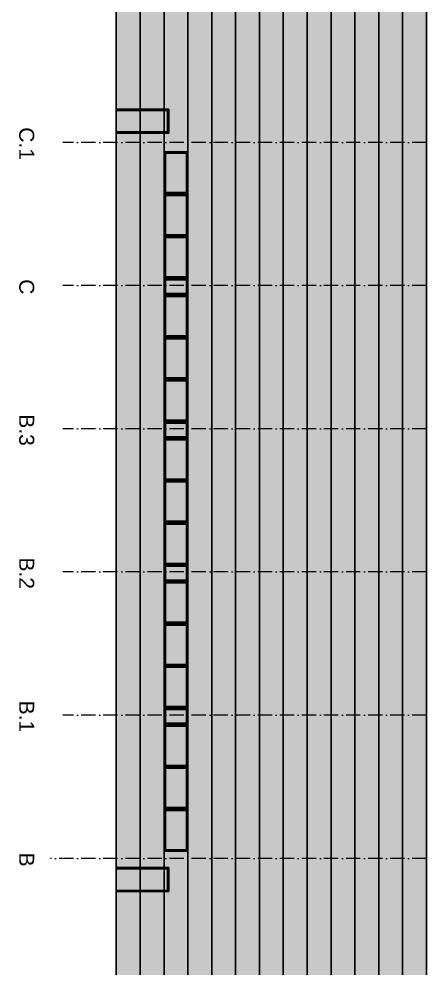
# Model space of a CAD drawing. Header units: millimetres. Extents: x 325046 to 1268204, y 1875583 to 2761998.
# Drawn here: x 356240 to 373346, y 2490298 to 2530062 of the extents above; entities that cross this region are included whole.
import ezdxf
from ezdxf.enums import TextEntityAlignment as Align

# ---------------------------------------------------------------- set-up
doc = ezdxf.new("R2010")
doc.units = ezdxf.units.MM
doc.header["$LTSCALE"] = 100
doc.linetypes.add('ACAD_ISO10W100', pattern=[18.5, 12, -3, 0.5, -3])
for name, color, linetype, lineweight in [('FASÁDY filling', 7, 'Continuous', 5), ('Objekty - osy', 5, 'ACAD_ISO10W100', 20), ('ŠFAF - okna', 8, 'Continuous', 13)]:
    doc.layers.add(name, color=color, linetype=linetype, lineweight=lineweight)
doc.layers.add('FASÁDY kresba', color=7, linetype='Continuous')
doc.layers.add('OKNA - RASTR', color=5, linetype='Continuous')
doc.layers.add('Popis OS', color=7, linetype='Continuous', true_color=0xbd0a5d)
doc.styles.add('ARIL-TENKÝ', font='arial.ttf')

msp = doc.modelspace()

# ---------------------------------------------------------------- hatches: boundary and pattern name
at = {"layer": 'FASÁDY filling', "ltscale": 200, "true_color": 0xa5a8a6}
h = msp.add_hatch(color=253, dxfattribs=at)
h.dxf.hatch_style = 1
h.paths.add_polyline_path([(360334.5, 2470422.7), (373325, 2470422.7), (373325, 2591362.7), (360325, 2591362.7)])
at = {"layer": 'FASÁDY filling', "true_color": 0x373f43}
h = msp.add_hatch(color=149, dxfattribs=at)
h.paths.add_polyline_path([(363321, 2524492.7), (362321, 2524492.7), (362321, 2522726), (363321, 2522726)])
h.paths.add_polyline_path([(362381, 2522786), (362381, 2524432.7), (363261, 2524432.7), (363261, 2522786)], flags=16)
h.paths.add_polyline_path([(363321, 2522726), (362321, 2522726), (362321, 2520959.4), (363321, 2520959.4)])
h.paths.add_polyline_path([(363261, 2522666), (363261, 2521019.4), (362381, 2521019.4), (362381, 2522666)], flags=16)
h.paths.add_polyline_path([(363321, 2520959.4), (362321, 2520959.4), (362321, 2519192.7), (363321, 2519192.7)])
h.paths.add_polyline_path([(363261, 2520899.4), (363261, 2519252.7), (362381, 2519252.7), (362381, 2520899.4)], flags=16)
h = msp.add_hatch(color=149, dxfattribs=at)
h.paths.add_polyline_path([(363321, 2519192.7), (362321, 2519192.7), (362321, 2518492.7), (363321, 2518492.7)])
h.paths.add_polyline_path([(362381, 2519132.7), (363261, 2519132.7), (363261, 2518552.7), (362381, 2518552.7)], flags=16)
for points in [[(362381, 2518502.7), (363261, 2518502.7), (363261, 2519182.7), (362381, 2519182.7)], [(362381, 2512502.7), (363261, 2512502.7), (363261, 2513182.7), (362381, 2513182.7)], [(362381, 2506502.7), (363261, 2506502.7), (363261, 2507182.7), (362381, 2507182.7)], [(362381, 2500502.7), (363261, 2500502.7), (363261, 2501182.7), (362381, 2501182.7)]]:
    msp.add_hatch(color=149, dxfattribs=at).paths.add_polyline_path(points)
h = msp.add_hatch(color=149, dxfattribs=at)
h.paths.add_polyline_path([(363321, 2518492.7), (362321, 2518492.7), (362321, 2516726), (363321, 2516726)])
h.paths.add_polyline_path([(362381, 2516786), (362381, 2518432.7), (363261, 2518432.7), (363261, 2516786)], flags=16)
h.paths.add_polyline_path([(363321, 2516726), (362321, 2516726), (362321, 2514959.4), (363321, 2514959.4)])
h.paths.add_polyline_path([(363261, 2516666), (363261, 2515019.4), (362381, 2515019.4), (362381, 2516666)], flags=16)
h.paths.add_polyline_path([(363321, 2514959.4), (362321, 2514959.4), (362321, 2513192.7), (363321, 2513192.7)])
h.paths.add_polyline_path([(363261, 2514899.4), (363261, 2513252.7), (362381, 2513252.7), (362381, 2514899.4)], flags=16)
h = msp.add_hatch(color=149, dxfattribs=at)
h.paths.add_polyline_path([(363321, 2513192.7), (362321, 2513192.7), (362321, 2512492.7), (363321, 2512492.7)])
h.paths.add_polyline_path([(362381, 2513132.7), (363261, 2513132.7), (363261, 2512552.7), (362381, 2512552.7)], flags=16)
h = msp.add_hatch(color=149, dxfattribs=at)
h.paths.add_polyline_path([(363321, 2512492.7), (362321, 2512492.7), (362321, 2510726), (363321, 2510726)])
h.paths.add_polyline_path([(362381, 2510786), (362381, 2512432.7), (363261, 2512432.7), (363261, 2510786)], flags=16)
h.paths.add_polyline_path([(363321, 2510726), (362321, 2510726), (362321, 2508959.4), (363321, 2508959.4)])
h.paths.add_polyline_path([(363261, 2510666), (363261, 2509019.4), (362381, 2509019.4), (362381, 2510666)], flags=16)
h.paths.add_polyline_path([(363321, 2508959.4), (362321, 2508959.4), (362321, 2507192.7), (363321, 2507192.7)])
h.paths.add_polyline_path([(363261, 2508899.4), (363261, 2507252.7), (362381, 2507252.7), (362381, 2508899.4)], flags=16)
h = msp.add_hatch(color=149, dxfattribs=at)
h.paths.add_polyline_path([(363321, 2507192.7), (362321, 2507192.7), (362321, 2506492.7), (363321, 2506492.7)])
h.paths.add_polyline_path([(362381, 2507132.7), (363261, 2507132.7), (363261, 2506552.7), (362381, 2506552.7)], flags=16)
h = msp.add_hatch(color=149, dxfattribs=at)
h.paths.add_polyline_path([(363321, 2506492.7), (362321, 2506492.7), (362321, 2504726), (363321, 2504726)])
h.paths.add_polyline_path([(362381, 2504786), (362381, 2506432.7), (363261, 2506432.7), (363261, 2504786)], flags=16)
h.paths.add_polyline_path([(363321, 2504726), (362321, 2504726), (362321, 2502959.4), (363321, 2502959.4)])
h.paths.add_polyline_path([(363261, 2504666), (363261, 2503019.4), (362381, 2503019.4), (362381, 2504666)], flags=16)
h.paths.add_polyline_path([(363321, 2502959.4), (362321, 2502959.4), (362321, 2501192.7), (363321, 2501192.7)])
h.paths.add_polyline_path([(363261, 2502899.4), (363261, 2501252.7), (362381, 2501252.7), (362381, 2502899.4)], flags=16)
h = msp.add_hatch(color=149, dxfattribs=at)
h.paths.add_polyline_path([(363321, 2501192.7), (362321, 2501192.7), (362321, 2500492.7), (363321, 2500492.7)])
h.paths.add_polyline_path([(362381, 2501132.7), (363261, 2501132.7), (363261, 2500552.7), (362381, 2500552.7)], flags=16)
h = msp.add_hatch(color=149, dxfattribs=at)
h.paths.add_polyline_path([(363321, 2500492.7), (362321, 2500492.7), (362321, 2498726), (363321, 2498726)])
h.paths.add_polyline_path([(362381, 2498786), (362381, 2500432.7), (363261, 2500432.7), (363261, 2498786)], flags=16)
h.paths.add_polyline_path([(363321, 2498726), (362321, 2498726), (362321, 2496959.4), (363321, 2496959.4)])
h.paths.add_polyline_path([(363261, 2498666), (363261, 2497019.4), (362381, 2497019.4), (362381, 2498666)], flags=16)
h.paths.add_polyline_path([(363321, 2496959.4), (362321, 2496959.4), (362321, 2495192.7), (363321, 2495192.7)])
h.paths.add_polyline_path([(363261, 2496899.4), (363261, 2495252.7), (362381, 2495252.7), (362381, 2496899.4)], flags=16)
at = {"layer": 'ŠFAF - okna'}
h = msp.add_hatch(color=256, dxfattribs=at)
h.set_gradient(color1=(33, 33, 33), color2=(171, 171, 171))
h.paths.add_polyline_path([(363261, 2524432.7), (362381, 2524432.7), (362381, 2522786), (363261, 2522786)])
h.paths.add_polyline_path([(363261, 2522666), (362381, 2522666), (362381, 2521019.4), (363261, 2521019.4)])
h.paths.add_polyline_path([(362381, 2519252.7), (363261, 2519252.7), (363261, 2520899.4), (362381, 2520899.4)])
h = msp.add_hatch(color=256, dxfattribs=at)
h.set_gradient(color1=(33, 33, 33), color2=(171, 171, 171))
h.paths.add_polyline_path([(363261, 2518432.7), (362381, 2518432.7), (362381, 2516786), (363261, 2516786)])
h.paths.add_polyline_path([(363261, 2516666), (362381, 2516666), (362381, 2515019.4), (363261, 2515019.4)])
h.paths.add_polyline_path([(362381, 2513252.7), (363261, 2513252.7), (363261, 2514899.4), (362381, 2514899.4)])
h = msp.add_hatch(color=256, dxfattribs=at)
h.set_gradient(color1=(33, 33, 33), color2=(171, 171, 171))
h.paths.add_polyline_path([(363261, 2512432.7), (362381, 2512432.7), (362381, 2510786), (363261, 2510786)])
h.paths.add_polyline_path([(363261, 2510666), (362381, 2510666), (362381, 2509019.4), (363261, 2509019.4)])
h.paths.add_polyline_path([(362381, 2507252.7), (363261, 2507252.7), (363261, 2508899.4), (362381, 2508899.4)])
h = msp.add_hatch(color=256, dxfattribs=at)
h.set_gradient(color1=(33, 33, 33), color2=(171, 171, 171))
h.paths.add_polyline_path([(363261, 2506432.7), (362381, 2506432.7), (362381, 2504786), (363261, 2504786)])
h.paths.add_polyline_path([(363261, 2504666), (362381, 2504666), (362381, 2503019.4), (363261, 2503019.4)])
h.paths.add_polyline_path([(362381, 2501252.7), (363261, 2501252.7), (363261, 2502899.4), (362381, 2502899.4)])
h = msp.add_hatch(color=256, dxfattribs=at)
h.set_gradient(color1=(33, 33, 33), color2=(171, 171, 171))
h.paths.add_polyline_path([(363261, 2500432.7), (362381, 2500432.7), (362381, 2498786), (363261, 2498786)])
h.paths.add_polyline_path([(363261, 2498666), (362381, 2498666), (362381, 2497019.4), (363261, 2497019.4)])
h.paths.add_polyline_path([(362381, 2495252.7), (363261, 2495252.7), (363261, 2496899.4), (362381, 2496899.4)])

# ---------------------------------------------------------------- linework, layer by layer
at = {"layer": 'FASÁDY kresba'}
for p, q in [((361321, 2470422.7), (361321, 2591730.9)), ((362321, 2470422.7), (362321, 2591730.9)), ((363321, 2470422.7), (363321, 2591730.9)), ((364321, 2470422.7), (364321, 2591730.9)), ((365321, 2470422.7), (365321, 2591730.9)), ((366321, 2470422.7), (366321, 2591730.9)), ((367321, 2470422.7), (367321, 2591730.9)), ((368321, 2470422.7), (368321, 2591730.9)), ((369321, 2470422.7), (369321, 2591730.9)), ((370321, 2470422.7), (370321, 2591730.9)), ((371321, 2470422.7), (371321, 2591730.9)), ((372321, 2470422.7), (372321, 2591730.9)), ((362471, 2525332.7), (362471, 2526233.4)), ((362521, 2525282.7), (362521, 2526283.4)), ((362471, 2493552), (362471, 2494452.7)), ((362521, 2493502), (362521, 2494502.7))]:
    msp.add_line(p, q, dxfattribs=at)
at = {"layer": 'FASÁDY kresba', "ltscale": 20}
for p, q in [((373325, 2470422.7), (373325, 2591362.7)), ((362521, 2526283.4), (360321, 2526283.4)), ((362471, 2526233.4), (360321, 2526233.4)), ((362471, 2525332.7), (360321, 2525332.7)), ((362521, 2525282.7), (360321, 2525282.7)), ((362521, 2494502.7), (360321, 2494502.7)), ((362471, 2494452.7), (360321, 2494452.7)), ((362471, 2493552), (360321, 2493552)), ((362521, 2493502), (360321, 2493502))]:
    msp.add_line(p, q, dxfattribs=at)
at = {"layer": 'FASÁDY kresba', "ltscale": 20, "const_width": 50}
for points in [[(359722.8, 2618298.8), (359722.8, 2610892.7), (359225, 2610112.8), (359225, 2591362.7), (360321, 2591362.7), (360325, 2461074)], [(360325, 2470422.7), (373321, 2470422.7), (373312, 2591362.7), (360311, 2591362.7)]]:
    msp.add_lwpolyline(points, dxfattribs=at)
at = {"layer": 'Objekty - osy', "ltscale": 0.5}
for p, q in [((373325, 2524892.7), (358079, 2524892.7)), ((373325, 2518892.7), (358079, 2518892.7)), ((373325, 2512892.7), (358079, 2512892.7)), ((373325, 2506892.7), (358079, 2506892.7)), ((373325, 2500892.7), (358079, 2500892.7)), ((373325, 2494892.7), (357562, 2494892.7))]:
    msp.add_line(p, q, dxfattribs=at)
at = {"layer": 'OKNA - RASTR', "ltscale": 100}
msp.add_line((360321, 2470422.7), (360321, 2591730.9), dxfattribs=at)
at = {"layer": 'OKNA - RASTR'}
for points in [[(363321, 2524492.7), (362321, 2524492.7), (362321, 2522726), (363321, 2522726), (363321, 2524492.7)], [(363321, 2522726), (362321, 2522726), (362321, 2520959.4), (363321, 2520959.4), (363321, 2522726)], [(363321, 2520959.4), (362321, 2520959.4), (362321, 2519192.7), (363321, 2519192.7), (363321, 2520959.4)], [(363321, 2519192.7), (362321, 2519192.7), (362321, 2518492.7), (363321, 2518492.7), (363321, 2519192.7)], [(363321, 2518492.7), (362321, 2518492.7), (362321, 2516726), (363321, 2516726), (363321, 2518492.7)], [(363321, 2516726), (362321, 2516726), (362321, 2514959.4), (363321, 2514959.4), (363321, 2516726)], [(363321, 2514959.4), (362321, 2514959.4), (362321, 2513192.7), (363321, 2513192.7), (363321, 2514959.4)], [(363321, 2513192.7), (362321, 2513192.7), (362321, 2512492.7), (363321, 2512492.7), (363321, 2513192.7)], [(363321, 2512492.7), (362321, 2512492.7), (362321, 2510726), (363321, 2510726), (363321, 2512492.7)], [(363321, 2510726), (362321, 2510726), (362321, 2508959.4), (363321, 2508959.4), (363321, 2510726)], [(363321, 2508959.4), (362321, 2508959.4), (362321, 2507192.7), (363321, 2507192.7), (363321, 2508959.4)], [(363321, 2507192.7), (362321, 2507192.7), (362321, 2506492.7), (363321, 2506492.7), (363321, 2507192.7)], [(363321, 2506492.7), (362321, 2506492.7), (362321, 2504726), (363321, 2504726), (363321, 2506492.7)], [(363321, 2504726), (362321, 2504726), (362321, 2502959.4), (363321, 2502959.4), (363321, 2504726)], [(363321, 2502959.4), (362321, 2502959.4), (362321, 2501192.7), (363321, 2501192.7), (363321, 2502959.4)], [(363321, 2501192.7), (362321, 2501192.7), (362321, 2500492.7), (363321, 2500492.7), (363321, 2501192.7)], [(363321, 2500492.7), (362321, 2500492.7), (362321, 2498726), (363321, 2498726), (363321, 2500492.7)], [(363321, 2498726), (362321, 2498726), (362321, 2496959.4), (363321, 2496959.4), (363321, 2498726)], [(363321, 2496959.4), (362321, 2496959.4), (362321, 2495192.7), (363321, 2495192.7), (363321, 2496959.4)]]:
    msp.add_lwpolyline(points, dxfattribs=at)
for points in [[(363261, 2524432.7), (362381, 2524432.7), (362381, 2522786), (363261, 2522786)], [(363261, 2522666), (362381, 2522666), (362381, 2521019.4), (363261, 2521019.4)], [(363261, 2520899.4), (362381, 2520899.4), (362381, 2519252.7), (363261, 2519252.7)], [(363261, 2519132.7), (362381, 2519132.7), (362381, 2518552.7), (363261, 2518552.7)], [(363261, 2518432.7), (362381, 2518432.7), (362381, 2516786), (363261, 2516786)], [(363261, 2516666), (362381, 2516666), (362381, 2515019.4), (363261, 2515019.4)], [(363261, 2514899.4), (362381, 2514899.4), (362381, 2513252.7), (363261, 2513252.7)], [(363261, 2513132.7), (362381, 2513132.7), (362381, 2512552.7), (363261, 2512552.7)], [(363261, 2512432.7), (362381, 2512432.7), (362381, 2510786), (363261, 2510786)], [(363261, 2510666), (362381, 2510666), (362381, 2509019.4), (363261, 2509019.4)], [(363261, 2508899.4), (362381, 2508899.4), (362381, 2507252.7), (363261, 2507252.7)], [(363261, 2507132.7), (362381, 2507132.7), (362381, 2506552.7), (363261, 2506552.7)], [(363261, 2506432.7), (362381, 2506432.7), (362381, 2504786), (363261, 2504786)], [(363261, 2504666), (362381, 2504666), (362381, 2503019.4), (363261, 2503019.4)], [(363261, 2502899.4), (362381, 2502899.4), (362381, 2501252.7), (363261, 2501252.7)], [(363261, 2501132.7), (362381, 2501132.7), (362381, 2500552.7), (363261, 2500552.7)], [(363261, 2500432.7), (362381, 2500432.7), (362381, 2498786), (363261, 2498786)], [(363261, 2498666), (362381, 2498666), (362381, 2497019.4), (363261, 2497019.4)], [(363261, 2496899.4), (362381, 2496899.4), (362381, 2495252.7), (363261, 2495252.7)]]:
    msp.add_lwpolyline(points, close=True, dxfattribs=at)

# ---------------------------------------------------------------- texts
at = {"layer": 'Popis OS', "linetype": 'ByBlock', "style": 'ARIL-TENKÝ'}
for s, p in [('C.1', (356563.9, 2524839.5)), ('C', (356563.9, 2518839.5)), ('B.3', (356563.9, 2512839.5)), ('B.2', (356563.9, 2506839.5)), ('B.1', (356563.9, 2500839.5)), ('B', (356563.9, 2494839.5))]:
    msp.add_text(s, height=630, rotation=270, dxfattribs=at).set_placement(p, align=Align.MIDDLE_CENTER)

doc.saveas('drawing.dxf')
